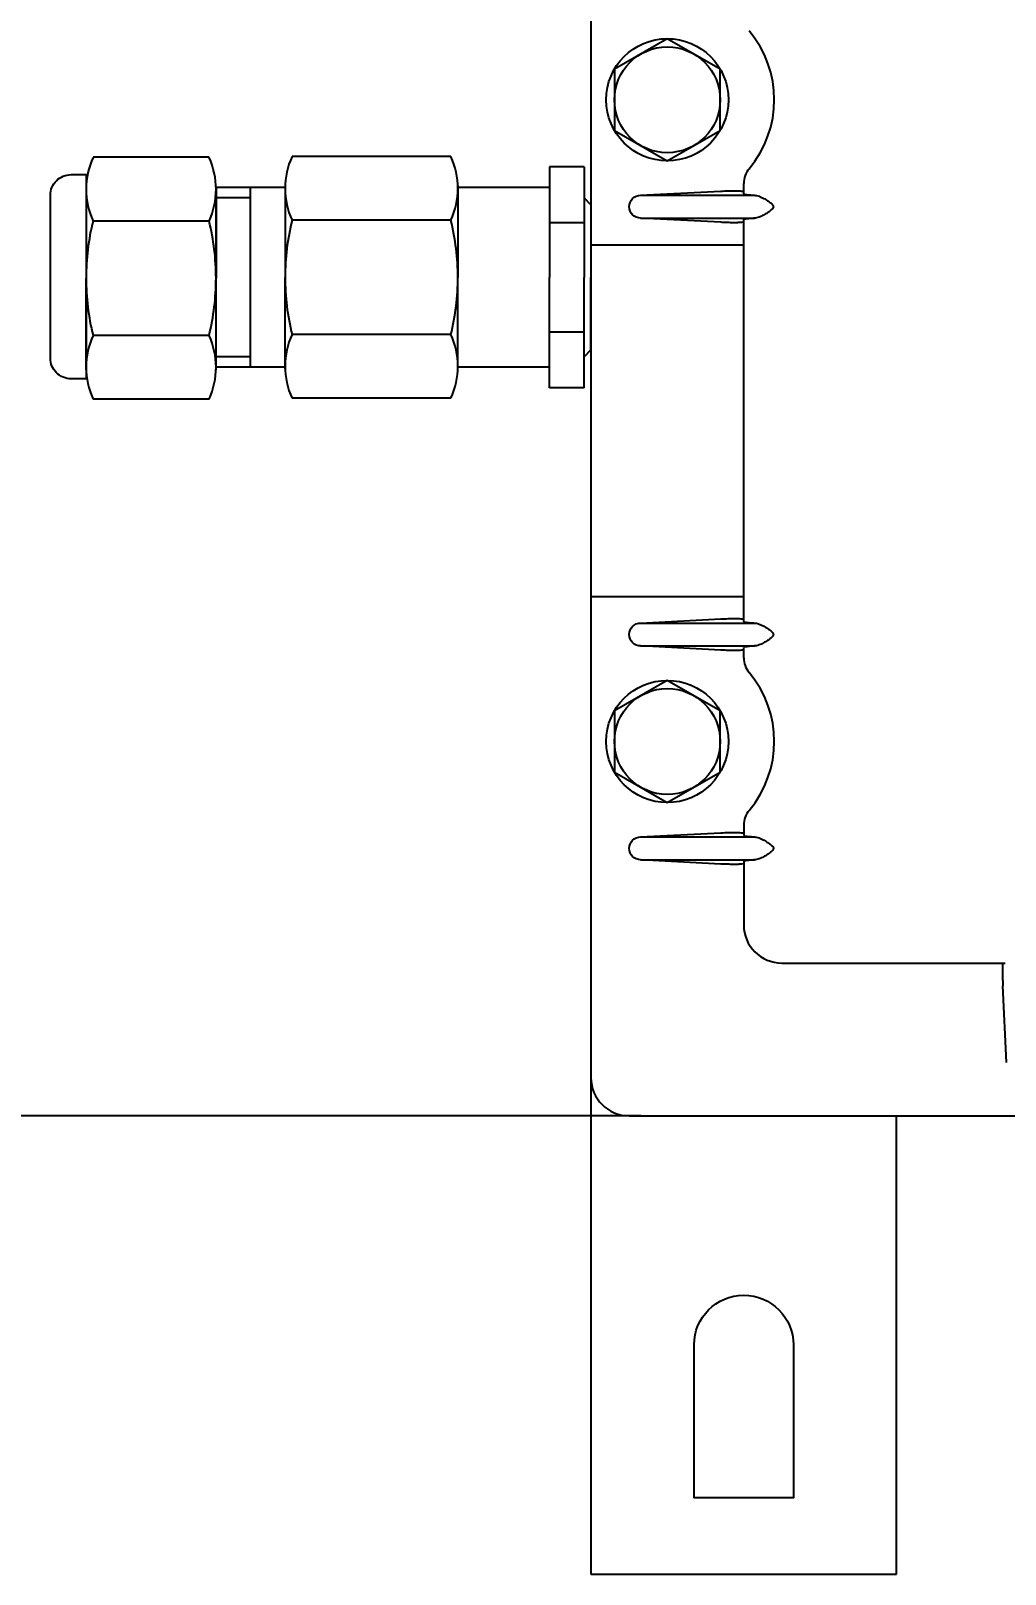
# Model space of a CAD drawing. Extents: x -13620 to 9472, y -41784 to 1902.
# Drawn here: x -954.6 to -827.1, y -40793 to -40591 of the extents above; entities that cross this region are included whole.
import ezdxf

# ---------------------------------------------------------------- set-up
doc = ezdxf.new("R2010")
doc.units = 0
doc.header["$LTSCALE"] = 0.5
doc.header["$MEASUREMENT"] = 0
doc.header["$PDMODE"] = 2
doc.header["$PDSIZE"] = -1000
doc.linetypes.add('HIDDEN', pattern=[0.375, 0.25, -0.125])
doc.layers.get('0').update_dxf_attribs({"linetype": 'CONTINUOUS'})
doc.layers.get('DEFPOINTS').update_dxf_attribs({"linetype": 'CONTINUOUS'})
doc.layers.add('DIM', color=4, linetype='CONTINUOUS')
doc.layers.add('TEXT', color=7, linetype='HIDDEN')
doc.styles.add('FS', font='')
doc.styles.add('ROMAND', font='romand.shx')
doc.styles.get('FS').set_extended_font_data('SimSun')
doc.dimstyles.new('副本ISO-25', dxfattribs={"dimtxt": 15, "dimasz": 15, "dimexe": 7.5, "dimexo": 5, "dimgap": 5, "dimtad": 1, "dimtoh": 1, "dimdec": 1, "dimdsep": 46, "dimtxsty": 'ROMAND', "dimcen": 2.5, "dimadec": 0, "dimazin": 0, "dimtfac": 1, "dimtdec": 1, "dimtmove": 0, "dimatfit": 3, "dimfxl": 1, "dimarcsym": 0})

# ---------------------------------------------------------------- blocks, each defined once
blk = doc.blocks.new('M8.G3')
blk.add_lwpolyline([(8, 0), (4, 6.93), (-4, 6.93), (-8, 0), (-4, -6.93), (4, -6.93)], close=True)
for radius in [8, 6.93]:
    blk.add_circle((0, 0), radius)
blk = doc.blocks.new('ASWQDER')
at = {"linetype": 'Continuous'}
for p, q in [((299240.87, -1489.99), (298900.87, -1489.99)), ((298963.87, -1489.99), (298963.87, -1509.99)), ((299009.87, -1489.99), (299009.87, -1509.99)), ((298895.87, -1494.99), (298895.87, -1986.99)), ((298928.83, -1506.99), (298929.37, -1496.49)), ((298929.37, -1496.49), (298929.37, -1511.42)), ((298932.37, -1496.49), (298932.37, -1511.42)), ((298932.37, -1496.49), (298932.91, -1507.01)), ((298956.83, -1506.99), (298957.37, -1496.49)), ((298957.37, -1496.49), (298957.37, -1511.42)), ((298960.37, -1496.49), (298960.37, -1511.42)), ((298960.37, -1496.49), (298960.91, -1506.99)), ((299012.83, -1506.99), (299013.37, -1496.49)), ((299013.37, -1496.49), (299013.37, -1511.42)), ((299016.37, -1496.49), (299016.37, -1511.42)), ((299016.37, -1496.49), (299016.91, -1506.99)), ((298929.18, -1509.99), (298920.87, -1509.99)), ((298933.92, -1510), (298932.56, -1510)), ((298955.83, -1509.99), (298957.18, -1509.99)), ((298960.56, -1509.99), (299013.18, -1509.99)), ((299016.56, -1509.99), (299017.92, -1509.99)), ((298915.87, -1514.99), (298915.87, -1544.22)), ((298902.85, -1544.4), (298912.87, -1543.92))]:
    blk.add_line(p, q, dxfattribs=at)
for centre, radius, start, end in [((298900.87, -1494.99), 5, 90, 180), ((298920.87, -1514.99), 5, 90, 180), ((298933.92, -1513), 3, 49.9019, 90), ((298944.87, -1499.99), 14, 229.9019, 310.1192), ((298955.83, -1512.99), 3, 90, 130.1192), ((299017.92, -1512.99), 3, 49.8808, 90), ((299028.87, -1499.99), 14, 229.8808, 310.1192)]:
    blk.add_arc(centre, radius, start, end, dxfattribs=at)
for points, start_tangent, end_tangent in [([(298929.37, -1496.49), (298929.81, -1495.43), (298930.87, -1494.99), (298931.93, -1495.43), (298932.37, -1496.49)], (0.000001, 1), (-0.000005, -1)), ([(298957.37, -1496.49), (298957.81, -1495.43), (298958.87, -1494.99), (298959.93, -1495.43), (298960.37, -1496.49)], (0.000001, 1), (-0.000005, -1)), ([(299013.37, -1496.49), (299013.81, -1495.43), (299014.87, -1494.99), (299015.93, -1495.43), (299016.37, -1496.49)], (0.000001, 1), (-0.000005, -1)), ([(298928.8, -1509.53), (298928.78, -1509.04), (298928.78, -1508.44), (298928.8, -1507.75), (298928.83, -1506.99)], (-0.093493, 0.99562), (0.051215, 0.998688)), ([(298956.8, -1509.53), (298956.78, -1509.04), (298956.78, -1508.44), (298956.8, -1507.75), (298956.83, -1506.99)], (-0.093493, 0.99562), (0.051215, 0.998688)), ([(298960.91, -1506.99), (298960.95, -1507.97), (298960.96, -1508.79), (298960.95, -1509.42), (298960.91, -1509.84), (298960.85, -1509.99)], (0.051215, -0.998688), (-1, 0)), ([(299012.8, -1509.53), (299012.78, -1509.04), (299012.78, -1508.44), (299012.8, -1507.75), (299012.83, -1506.99)], (-0.093493, 0.99562), (0.051215, 0.998688)), ([(299016.91, -1506.99), (299016.95, -1507.97), (299016.96, -1508.79), (299016.95, -1509.42), (299016.91, -1509.99)], (0.051215, -0.998688), (-0.033697, -0.999432)), ([(298928.89, -1509.99), (298928.84, -1509.87), (298928.8, -1509.53)], (-1, 0), (-0.093493, 0.99562)), ([(298929.37, -1511.42), (298929.35, -1511.11), (298929.33, -1510.84), (298929.3, -1510.6), (298929.28, -1510.41), (298929.26, -1510.24), (298929.24, -1510.12), (298929.18, -1509.99)], (-0.079985, 0.996796), (-1, 0)), ([(298932.56, -1510), (298932.51, -1510.11), (298932.48, -1510.23), (298932.46, -1510.4), (298932.44, -1510.6), (298932.42, -1510.84), (298932.4, -1511.12), (298932.37, -1511.42)], (-0.998865, 0.047632), (-0.079665, -0.996822)), ([(298956.89, -1509.99), (298956.84, -1509.87), (298956.8, -1509.53)], (-1, 0), (-0.093493, 0.99562)), ([(298957.37, -1511.42), (298957.35, -1511.11), (298957.33, -1510.84), (298957.3, -1510.6), (298957.28, -1510.41), (298957.26, -1510.24), (298957.24, -1510.12), (298957.18, -1509.99)], (-0.079985, 0.996796), (-1, 0)), ([(298960.56, -1509.99), (298960.51, -1510.09), (298960.49, -1510.19), (298960.47, -1510.33), (298960.45, -1510.49), (298960.43, -1510.68), (298960.41, -1510.9), (298960.39, -1511.15), (298960.37, -1511.42)], (-1, 0), (-0.079985, -0.996796)), ([(299012.89, -1509.99), (299012.84, -1509.87), (299012.8, -1509.53)], (-1, 0), (-0.093493, 0.99562)), ([(299013.37, -1511.42), (299013.35, -1511.11), (299013.33, -1510.84), (299013.3, -1510.6), (299013.28, -1510.41), (299013.26, -1510.24), (299013.24, -1510.12), (299013.18, -1509.99)], (-0.079985, 0.996796), (-1, 0)), ([(299016.56, -1509.99), (299016.51, -1510.09), (299016.49, -1510.19), (299016.47, -1510.33), (299016.45, -1510.49), (299016.43, -1510.68), (299016.41, -1510.9), (299016.39, -1511.15), (299016.37, -1511.42)], (-1, 0), (-0.079985, -0.996796)), ([(298929.4, -1511.67), (298929.38, -1511.54), (298929.37, -1511.42)], (-0.20782, 0.978167), (0, 1)), ([(298932.08, -1512.38), (298931.93, -1512.66), (298931.78, -1512.91), (298931.63, -1513.14), (298931.49, -1513.35), (298931.34, -1513.54), (298931.19, -1513.71), (298931.03, -1513.84), (298930.85, -1513.88), (298930.67, -1513.81), (298930.51, -1513.67), (298930.36, -1513.49), (298930.21, -1513.29), (298930.07, -1513.07), (298929.92, -1512.84), (298929.77, -1512.58), (298929.63, -1512.3), (298929.5, -1512), (298929.4, -1511.67)], (-0.443949, -0.896052), (-0.20782, 0.978167)), ([(298932.24, -1512.01), (298932.08, -1512.38)], (-0.358025, -0.933712), (-0.444122, -0.895966)), ([(298932.34, -1511.67), (298932.24, -1512.01)], (-0.204795, -0.978805), (-0.358025, -0.933712)), ([(298932.37, -1511.42), (298932.36, -1511.54), (298932.34, -1511.67)], (0, -1), (-0.204795, -0.978805)), ([(298957.4, -1511.67), (298957.38, -1511.54), (298957.37, -1511.42)], (-0.20782, 0.978167), (0, 1)), ([(298960.24, -1512.01), (298960.1, -1512.32), (298959.96, -1512.61), (298959.81, -1512.87), (298959.66, -1513.11), (298959.51, -1513.32), (298959.36, -1513.52), (298959.21, -1513.69), (298959.05, -1513.82), (298958.87, -1513.88), (298958.68, -1513.82), (298958.52, -1513.68), (298958.37, -1513.51), (298958.22, -1513.31), (298958.07, -1513.09), (298957.92, -1512.85), (298957.78, -1512.59), (298957.63, -1512.31), (298957.5, -1512), (298957.4, -1511.67)], (-0.355767, -0.934575), (-0.20782, 0.978167)), ([(298960.34, -1511.67), (298960.24, -1512.01)], (-0.20782, -0.978167), (-0.355767, -0.934575)), ([(298960.37, -1511.42), (298960.36, -1511.54), (298960.34, -1511.67)], (0, -1), (-0.20782, -0.978167)), ([(299013.4, -1511.67), (299013.38, -1511.54), (299013.37, -1511.42)], (-0.20782, 0.978167), (0, 1)), ([(299016.24, -1512.01), (299016.1, -1512.32), (299015.96, -1512.61), (299015.81, -1512.87), (299015.66, -1513.11), (299015.51, -1513.32), (299015.36, -1513.52), (299015.21, -1513.69), (299015.05, -1513.82), (299014.87, -1513.88), (299014.68, -1513.82), (299014.52, -1513.68), (299014.37, -1513.51), (299014.22, -1513.31), (299014.07, -1513.09), (299013.92, -1512.85), (299013.78, -1512.59), (299013.63, -1512.31), (299013.5, -1512), (299013.4, -1511.67)], (-0.355767, -0.934575), (-0.20782, 0.978167)), ([(299016.34, -1511.67), (299016.24, -1512.01)], (-0.20782, -0.978167), (-0.355767, -0.934575)), ([(299016.37, -1511.42), (299016.36, -1511.54), (299016.34, -1511.67)], (0, -1), (-0.20782, -0.978167)), ([(298915.26, -1543.87), (298914.57, -1543.87), (298913.73, -1543.89), (298912.87, -1543.92)], (-0.99668, 0.081414), (-0.998868, -0.047565)), ([(298915.87, -1543.94), (298915.71, -1543.89), (298915.26, -1543.87)], (0, 1), (-0.99668, 0.081414))]:
    blk.add_spline(points, degree=3, dxfattribs=dict(at, start_tangent=start_tangent, end_tangent=end_tangent))
blk.add_open_spline([(298932.91, -1507.01), (298932.93, -1507.34), (298932.95, -1507.94), (298932.96, -1508.74), (298932.96, -1509.42), (298932.92, -1509.71), (298932.91, -1509.97), (298932.9, -1510)], degree=3, knots=[0, 0, 0, 0, 0.969712, 1.802407, 2.446587, 2.869034, 2.962101, 2.962101, 2.962101, 2.962101], dxfattribs=at)
for p in [(298944.87, -1499.99), (299028.87, -1499.99)]:
    blk.add_blockref('M8.G3', p)
blk = doc.blocks.new('*D161')
at = {"layer": 'DEFPOINTS', "color": 0, "lineweight": -3, "transparency": 16777216}
for p in [(-964.07, -40383.03), (-871.55, -40383.03), (-874.44, -40733.03)]:
    blk.add_point(p, dxfattribs=at)
at = {"layer": 'DIM', "color": 3, "lineweight": -2, "transparency": 16777216}
for p, q in [((-871.85, -40383.03), (-964.37, -40383.03)), ((-964.07, -40708.03), (-964.07, -40408.03)), ((-874.74, -40733.03), (-964.37, -40733.03))]:
    blk.add_line(p, q, dxfattribs=at)
at = {"layer": 'DIM', "color": 3, "lineweight": -3, "transparency": 16777216}
for points in [[(-968.24, -40408.03), (-959.9, -40408.03), (-964.07, -40383.03)], [(-968.24, -40708.03), (-959.9, -40708.03), (-964.07, -40733.03)]]:
    blk.add_solid(points, dxfattribs=at)
at = {"layer": 'DIM', "color": 3, "transparency": 16777216, "insert": (-981.57, -40558.03), "char_height": 25, "attachment_point": 5, "rotation": 90, "style": 'FS'}
blk.add_mtext('350', dxfattribs=at)
blk = doc.blocks.new('A$C52FD3845')
at = {"layer": 'TEXT', "color": 0, "linetype": 'ByBlock', "lineweight": -3}
for p, q in [((0, 0), (0, 40)), ((0, 40), (60, 40)), ((65, 0), (0, 0))]:
    blk.add_line(p, q, dxfattribs=at)
blk.add_lwpolyline([(30, 26.5), (10, 26.5), (10, 13.5), (30, 13.5)], dxfattribs=at)
blk.add_arc((30, 20), 6.5, 270, 90, dxfattribs=at)
blk = doc.blocks.new('DQM-VII')
for p, q in [((-11.87, 0), (-13, -1.13)), ((-11.87, 0), (0, 0)), ((11.87, 0), (0, 0)), ((11.87, 0), (13, -1.13)), ((-18.09, -1.13), (0, -1.13)), ((-18.09, -1.13), (-18.09, -6.78)), ((-8.94, -1.13), (-8.94, -6.78)), ((18.09, -1.13), (0, -1.13)), ((8.94, -1.13), (8.94, -6.78)), ((18.09, -1.13), (18.09, -6.78)), ((-18.09, -6.78), (0, -6.78)), ((-14.7, -6.78), (-14.7, -21.79)), ((18.09, -6.78), (0, -6.78)), ((14.7, -6.78), (14.7, -21.79)), ((-15, -21.79), (0, -21.79)), ((15, -21.79), (0, -21.79)), ((-19.78, -22.92), (-19.78, -48.92)), ((-9.35, -22.92), (-9.35, -48.92)), ((9.35, -22.92), (9.35, -48.92)), ((19.78, -22.92), (19.78, -48.92)), ((-15, -50.05), (0, -50.05)), ((-14.7, -50.05), (-14.7, -61.35)), ((15, -50.05), (0, -50.05)), ((14.7, -50.05), (14.7, -61.35)), ((14.7, -55.7), (-14.7, -55.7)), ((-19.65, -62.49), (-19.65, -81.49)), ((-14.87, -61.36), (0.13, -61.36)), ((14.7, -61.35), (-14.7, -61.35)), ((-9.22, -62.49), (-9.22, -81.49)), ((15.13, -61.36), (0.13, -61.36)), ((9.48, -62.49), (9.48, -81.49)), ((19.91, -62.49), (19.91, -81.49)), ((-14.87, -82.62), (0.13, -82.62)), ((15.13, -82.62), (0.13, -82.62))]:
    blk.add_line(p, q)
blk.add_lwpolyline([(16.59, -82.62), (16.59, -85.07, -0.414214), (13.2, -88.46), (-13.43, -88.46, -0.414214), (-16.82, -85.07), (-16.82, -82.62)], format="xyb", close=True)
for centre, radius, start, end in [((-14.56, -34.32), 12.53, 65.3929, 114.6071), ((0, -61), 39.21, 90, 103.7914), ((0, -61), 39.21, 76.2086, 90), ((14.56, -34.32), 12.53, 65.3929, 114.6071), ((-14.56, -37.53), 12.53, 245.3929, 294.6071), ((0, -10.84), 39.21, 256.2086, 270), ((0, -10.84), 39.21, 270, 283.7914), ((14.56, -37.53), 12.53, 245.3929, 294.6071), ((-14.43, -73.89), 12.53, 65.3929, 114.6071), ((0.13, -100.57), 39.21, 90, 103.7914), ((0.13, -100.57), 39.21, 76.2086, 90), ((14.7, -73.89), 12.53, 65.3929, 114.6071), ((-14.43, -70.09), 12.53, 245.3929, 294.6071), ((0.13, -43.41), 39.21, 256.2086, 270), ((0.13, -43.41), 39.21, 270, 283.7914), ((14.7, -70.09), 12.53, 245.3929, 294.6071)]:
    blk.add_arc(centre, radius, start, end)
at = {"layer": 'DIM'}
for p, q in [((-13, -55.7), (-13, -61.35)), ((13, -55.7), (13, -61.35))]:
    blk.add_line(p, q, dxfattribs=at)

msp = doc.modelspace()

# ---------------------------------------------------------------- block references
at = {"rotation": 90}
msp.add_blockref('ASWQDER', (-2371.2725, -339628.89967), dxfattribs=at)
at = {"xscale": 0.8000000000029104, "yscale": 0.8000000000029104, "zscale": 0.8, "rotation": 270}
msp.add_blockref('DQM-VII', (-881.28033, -40623.28068), dxfattribs=at)
at = {"xscale": -1, "rotation": 270}
msp.add_blockref('A$C52FD3845', (-881.28031, -40793.02845), dxfattribs=at)

# ---------------------------------------------------------------- dimensions: what is measured, and where the dimension line sits
at = {"layer": 'DIM'}
dim = msp.add_linear_dim(base=(-964.07016, -40383.02851), p1=(-874.44415, -40733.02851), p2=(-871.55481, -40383.02851), angle=90, dimstyle='副本ISO-25', override={"dimtxt": 25, "dimasz": 25, "dimexe": 0.3, "dimexo": 0.3, "dimtxsty": 'FS', "dimclrd": 3, "dimclre": 3, "dimclrt": 3}, dxfattribs=at)
dim.commit()
dim.dimension.update_dxf_attribs({"geometry": '*D161', "text_midpoint": (-964.07016, -40558.02851), "dimtype": 160})

doc.saveas('drawing.dxf')
